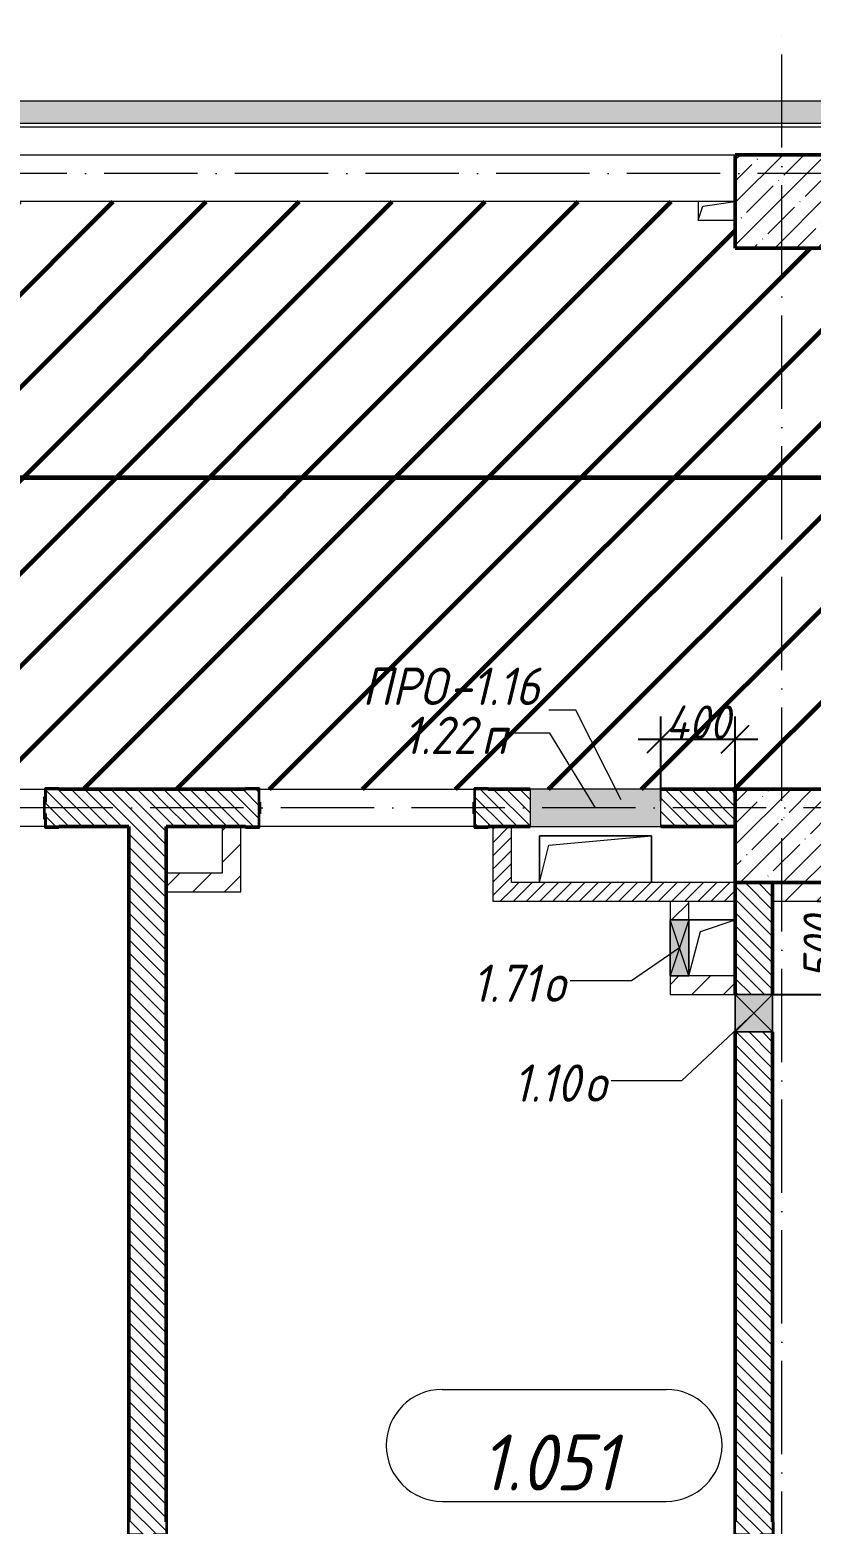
# Model space of a CAD drawing. Header units: millimetres. Extents: x -606178 to 312196, y -19338 to 632709.
# Drawn here: x -370261 to -366075, y 453938 to 461945 of the extents above; entities that cross this region are included whole.
import ezdxf

# ---------------------------------------------------------------- set-up
doc = ezdxf.new("R2010")
doc.units = ezdxf.units.MM
doc.linetypes.add('50_200_ШТРИХ_1Т_ш5_п1_п1_', pattern=[700, 500, -100, 0, -100])
for name, color, linetype, lineweight in [('6.4.1) Окр пт с инж. ПТ2.16', 3, 'Continuous', 60), ('A-____-____-DIMS', 7, 'Continuous', 9), ('A-DETL-GENF-OTLN', 7, 'Continuous', 9), ('A-FLOR-____-OTLN', 7, 'Continuous', 9), ('A-GENM-____-IDEN', 7, 'Continuous', 9), ('A-GENM-____-MCUT', 7, 'Continuous', 25), ('A-GENM-____-OTLN', 7, 'Continuous', 9), ('A-GENM-____-OTLN-1', 7, 'Continuous', 25), ('A-GLAZ-____-IDEN', 7, 'Continuous', 9), ('A-GLAZ-____-OTLN', 7, 'Continuous', 9), ('A-WALL-____-MCUT-2', 7, 'Continuous', 50), ('A-WALL-____-OTLN', 7, 'Continuous', 9), ('A-WALL-____-PATT-1', 7, 'Continuous', 9), ('A-WALL-FNSH-MCUT-1', 7, 'Continuous', 9), ('I-WALL-____-OTLN', 7, 'Continuous', 9), ('S-COLS-____-MCUT', 7, 'Continuous', 50), ('S-COLS-____-OTLN', 7, 'Continuous', 9), ('S-GRID-____-OTLN-1', 7, '50_200_ШТРИХ_1Т_ш5_п1_п1_', 9)]:
    doc.layers.add(name, color=color, linetype=linetype, lineweight=lineweight)
doc.layers.add('A-AREA-IDEN-1', color=7, linetype='Continuous', lineweight=9, true_color=0x000000)
doc.layers.add('A-GLAZ-____-OTLN-1', color=7, linetype='Continuous', lineweight=9, true_color=0xc0c0c0)
doc.styles.add('ISOCPEUR_I', font='isocpeui.ttf', dxfattribs={"width": 0.9, "height": 2.5})
doc.styles.add('ISOCPEUR_I_10', font='isocpeui.ttf', dxfattribs={"width": 0.9, "height": 180})
doc.styles.add('ISOCPEUR_I_9', font='isocpeui.ttf', dxfattribs={"width": 0.9, "height": 250})
doc.dimstyles.new('ISO-1_8_0_9К_СРЕДНИЙ_Кладочные_3', dxfattribs={"dimscale": 304.8, "dimtxt": 179.276612, "dimasz": 0.492126, "dimexe": 0.393701, "dimexo": 0, "dimgap": 0, "dimtad": 1, "dimdec": 3, "dimrnd": 0.001, "dimdsep": 46, "dimtxsty": 'ISOCPEUR_I_10', "dimblk1": 'OBLIQUE', "dimblk2": 'OBLIQUE', "dimsah": 1, "dimcen": 0.09, "dimdle": 0.393701, "dimazin": 0, "dimtfac": 1, "dimtdec": 4, "dimtix": 1, "dimtmove": 0, "dimatfit": 3, "dimfxl": 1, "dimtvp": 1, "dimtolj": 1, "dimtzin": 0, "dimarcsym": 2})
pattern_1 = [(135, (-425830.77, 451794.26), (-35.35534, -35.35534), [])]
pattern_2 = [(45, (-425830.77, 451794.26), (-35.35534, 35.35534), [])]
pattern_3 = [(45, (-425830.77, 451794.26), (-84.85281, 84.85281), [])]

# ---------------------------------------------------------------- blocks, each defined once
blk = doc.blocks.new('BSC_Колонна _Прямоугольная - 500х500-V61-АР1_План отверстий 1 этажа в осях 1-64_А-ГГ')
at = {"layer": 'S-COLS-____-OTLN'}
h = blk.add_hatch(dxfattribs=at)
h.set_pattern_fill('FP_93', color=256, style=0, pattern_type=2)
h.set_pattern_definition([(45, (-59600, -5831.04), (-114.04925, 114.04925), []), (45, (-59485.95, -5831.04), (-114.04925, 114.04925), [201.613, -40.323, 3.353, -36.97])])
h.paths.add_polyline_path([(-250, -250), (250, -250), (250, 250), (-250, 250)], flags=0)
at = {"layer": 'S-COLS-____-MCUT'}
for p, q in [((250, 250), (-250, 250)), ((-250, 250), (-250, -250)), ((250, -250), (250, 250)), ((-250, -250), (250, -250))]:
    blk.add_line(p, q, dxfattribs=at)
blk = doc.blocks.new('BSC_Колонна _Прямоугольная - 500х500-V126-АР1_План отверстий 1 этажа в осях 1-64_А-ГГ')
at = {"layer": 'S-COLS-____-OTLN'}
h = blk.add_hatch(dxfattribs=at)
h.set_pattern_fill('FP_159', color=256, style=0, pattern_type=2)
h.set_pattern_definition([(45, (-59600, -9231.04), (-114.04925, 114.04925), []), (45, (-59485.95, -9231.04), (-114.04925, 114.04925), [201.613, -40.323, 3.353, -36.97])])
h.paths.add_polyline_path([(-250, -250), (250, -250), (250, 250), (-250, 250)], flags=0)
at = {"layer": 'S-COLS-____-MCUT'}
for p, q in [((250, 250), (-250, 250)), ((-250, 250), (-250, -250)), ((250, -250), (250, 250)), ((-250, -250), (250, -250))]:
    blk.add_line(p, q, dxfattribs=at)
blk = doc.blocks.new('Фахверк_СКБ_Уголок - 200_4010-27904266-АР1_План отверстий 1 этажа в осях 1-64_А-ГГ')
at = {"layer": 'A-GENM-____-MCUT'}
for p, q in [((125, 156), (50, 156)), ((50, 156), (50, 150)), ((50, 150), (119, 150)), ((119, 150), (119, 81)), ((119, 81), (125, 81)), ((125, 81), (125, 156)), ((125, 19), (119, 19)), ((119, 19), (119, -50)), ((125, -56), (125, 19)), ((119, -50), (50, -50)), ((50, -50), (50, -56)), ((50, -56), (125, -56))]:
    blk.add_line(p, q, dxfattribs=at)
blk = doc.blocks.new('Фахверк_СКБ_Уголок - 200_3600-27915153-АР1_План отверстий 1 этажа в осях 1-64_А-ГГ')
at = {"layer": 'A-GENM-____-MCUT'}
for p, q in [((125, 156), (50, 156)), ((50, 156), (50, 150)), ((50, 150), (119, 150)), ((119, 150), (119, 81)), ((119, 81), (125, 81)), ((125, 81), (125, 156)), ((125, 19), (119, 19)), ((119, 19), (119, -50)), ((125, -56), (125, 19)), ((119, -50), (50, -50)), ((50, -50), (50, -56)), ((50, -56), (125, -56))]:
    blk.add_line(p, q, dxfattribs=at)
blk = doc.blocks.new('154_Стойка_СКБ_Уголок - СМ-2230_200-28216496-АР1_План отверстий 1 этажа в осях 1-64_А-ГГ')
at = {"layer": 'A-GENM-____-MCUT'}
for p, q in [((125, 156), (125, 81)), ((200, 156), (125, 156)), ((125, 81), (131, 81)), ((131, 81), (131, 150)), ((131, 150), (200, 150)), ((200, 150), (200, 156)), ((131, 19), (125, 19)), ((125, 19), (125, -56)), ((131, -50), (131, 19)), ((125, -56), (200, -56)), ((200, -50), (131, -50)), ((200, -56), (200, -50))]:
    blk.add_line(p, q, dxfattribs=at)
blk = doc.blocks.new('154_Стойка_СКБ_Уголок - СМ-2530_200-28213945-АР1_План отверстий 1 этажа в осях 1-64_А-ГГ')
at = {"layer": 'A-GENM-____-MCUT'}
for p, q in [((125, 156), (125, 81)), ((200, 156), (125, 156)), ((125, 81), (131, 81)), ((131, 81), (131, 150)), ((131, 150), (200, 150)), ((200, 150), (200, 156)), ((131, 19), (125, 19)), ((125, 19), (125, -56)), ((131, -50), (131, 19)), ((125, -56), (200, -56)), ((200, -50), (131, -50)), ((200, -56), (200, -50))]:
    blk.add_line(p, q, dxfattribs=at)
blk = doc.blocks.new('Стойка_Влож_Полоса боковая - Полоса-28213942-АР1_План отверстий 1 этажа в осях 1-64_А-ГГ')
at = {"layer": 'A-GENM-____-OTLN'}
for p, q in [((-5, 60), (0, 60)), ((-5, -60), (-5, 60)), ((0, 31), (0, -31)), ((0, -60), (-5, -60))]:
    blk.add_line(p, q, dxfattribs=at)
blk = doc.blocks.new('AR_Отверстие Ниша - Лючок-32404512-АР1_План отверстий 1 этажа в осях 1-64_А-ГГ')
at = {"layer": 'A-GLAZ-____-OTLN'}
blk.add_hatch(color=256, dxfattribs=at).paths.add_polyline_path([(288.6, 100), (-350, 100), (-350, -100), (350, -100), (350, 100)], flags=0)
for p, q in [((350, 100), (-350, 100)), ((-350, 100), (-350, -100)), ((350, -100), (350, 100)), ((-350, -100), (350, -100))]:
    blk.add_line(p, q, dxfattribs=at)
blk = doc.blocks.new('AR_Отверстие прямоугольное _в плите_ - AR_Отверстие прямоугольное _в плите_-30459255-АР1_План отверстий 1 этажа в осях 1-64_А-ГГ')
at = {"layer": 'A-GENM-____-OTLN'}
for p, q in [((300, 125), (-300, 125)), ((-300, 125), (-300, -125)), ((-250, 75), (300, 125)), ((300, -125), (300, 125)), ((-300, -125), (-250, 75))]:
    blk.add_line(p, q, dxfattribs=at)
blk = doc.blocks.new('AR_Отверстие прямоугольное _в плите_ - AR_Отверстие прямоугольное _в плите_-V178-АР1_План отверстий 1 этажа в осях 1-64_А-ГГ')
at = {"layer": 'A-GENM-____-OTLN'}
for p, q in [((-100, 50), (-100, -50)), ((-100, -50), (-75, 25)), ((-75, 25), (100, 50)), ((-100, -50), (100, -50))]:
    blk.add_line(p, q, dxfattribs=at)
blk = doc.blocks.new('AR_Отверстие прямоугольное _в плите_ - AR_Отверстие прямоугольное _в плите_-30552590-АР1_План отверстий 1 этажа в осях 1-64_А-ГГ')
at = {"layer": 'A-GENM-____-OTLN'}
for p, q in [((125, 150), (-125, 150)), ((-125, -150), (-62.5, 87.5)), ((-62.5, 87.5), (125, 150))]:
    blk.add_line(p, q, dxfattribs=at)
blk = doc.blocks.new('Отлив_СКБ - Отлив витража_120_НВФ-31885513-АР1_План отверстий 1 этажа в осях 1-64_А-ГГ')
at = {"layer": 'A-GLAZ-____-OTLN-1'}
for points in [[(7800, 2), (7800, 120), (0, 120), (0, 2), (7646.3, 2)], [(7800, 0), (7800, 2), (0, 2), (0, 0), (7646.3, 0)]]:
    blk.add_hatch(color=256, dxfattribs=at).paths.add_polyline_path(points, flags=0)
at = {"layer": 'A-GLAZ-____-OTLN'}
for p, q in [((0, 83), (0, 120)), ((7800, 120), (0, 120)), ((7800, 120), (7800, 83)), ((0, 2), (7800, 2)), ((7800, 0), (0, 0))]:
    blk.add_line(p, q, dxfattribs=at)
blk = doc.blocks.new('AR_Отверстие прямоугольное _в стене__БезПР - AR_Отверстие прямоугольное _в стене__БезПР-36428014-АР1_План отверстий 1 этажа в осях 1-64_А-ГГ')
at = {"layer": 'A-GLAZ-____-OTLN'}
blk.add_hatch(color=256, dxfattribs=at).paths.add_polyline_path([(100, 100), (-100, 100), (-100, -100), (100, -100)], flags=0)
at = {"layer": 'A-DETL-GENF-OTLN'}
for p, q in [((-100, -100), (-100, 100)), ((-100, 100), (100, 100)), ((100, 100), (-100, -100)), ((-100, 100), (100, -100)), ((100, 100), (-100, 100)), ((-100, 100), (-100, -100)), ((100, 100), (100, -100)), ((100, -100), (100, 100)), ((100, -100), (-100, -100)), ((-100, -100), (100, -100))]:
    blk.add_line(p, q, dxfattribs=at)
blk = doc.blocks.new('AR_Отверстие прямоугольное _в стене__БезПР - AR_Отверстие прямоугольное _в стене__БезПР-36428966-АР1_План отверстий 1 этажа в осях 1-64_А-ГГ')
at = {"layer": 'A-GLAZ-____-OTLN'}
blk.add_hatch(color=256, dxfattribs=at).paths.add_polyline_path([(150, 50), (-150, 50), (-150, -50), (150, -50)], flags=0)
at = {"layer": 'A-DETL-GENF-OTLN'}
for p, q in [((-150, -50), (-150, 50)), ((-150, 50), (150, 50)), ((150, 50), (-150, -50)), ((-150, 50), (150, -50)), ((150, 50), (-150, 50)), ((-150, 50), (-150, -50)), ((150, 50), (150, -50)), ((150, -50), (150, 50)), ((150, -50), (-150, -50)), ((-150, -50), (150, -50))]:
    blk.add_line(p, q, dxfattribs=at)
at = {"layer": 'A-GLAZ-____-OTLN'}
blk.add_line((150, 50), (-150, 50), dxfattribs=at)
blk = doc.blocks.new('_Oblique')
at = {"color": 0, "linetype": 'ByBlock', "lineweight": -2}
blk.add_line((-0.5, -0.5), (0.5, 0.5), dxfattribs=at)
blk = doc.blocks.new('*D4198')
at = {"layer": 'A-____-____-DIMS', "color": 0, "lineweight": -2, "transparency": 16777216}
for p, q in [((-366880.8, 457809.9), (-366880.8, 458264.7)), ((-366480.8, 457875.3), (-366480.8, 458264.7)), ((-367000.8, 458144.7), (-366360.8, 458144.7))]:
    blk.add_line(p, q, dxfattribs=at)
at = {"layer": 'Defpoints', "color": 0, "transparency": 16777216}
for p in [(-366480.8, 458144.7), (-366480.8, 457875.3), (-366880.8, 457809.9)]:
    blk.add_point(p, dxfattribs=at)
at = {"layer": 'A-____-____-DIMS', "color": 0, "lineweight": -2, "transparency": 16777216, "xscale": 150, "yscale": 150, "zscale": 150, "rotation": 180}
blk.add_blockref('_Oblique', (-366880.8, 458144.7), dxfattribs=at)
at = {"layer": 'A-____-____-DIMS', "color": 0, "lineweight": -2, "transparency": 16777216, "xscale": 150, "yscale": 150, "zscale": 150}
blk.add_blockref('_Oblique', (-366480.8, 458144.7), dxfattribs=at)
at = {"layer": 'A-____-____-DIMS', "color": 0, "transparency": 16777216, "insert": (-366680.8, 458234.7), "char_height": 180, "width": 426.127, "attachment_point": 5, "style": 'ISOCPEUR_I_10'}
blk.add_mtext('\\A1;400', dxfattribs=at)
blk = doc.blocks.new('*D4294')
at = {"layer": 'A-____-____-DIMS', "color": 0, "lineweight": -2, "transparency": 16777216}
for p, q in [((-365935.7, 456655.3), (-365935.7, 457395.3)), ((-366041.8, 457275.3), (-365815.7, 457275.3)), ((-366280.8, 456775.3), (-365815.7, 456775.3))]:
    blk.add_line(p, q, dxfattribs=at)
at = {"layer": 'Defpoints', "color": 0, "transparency": 16777216}
for p in [(-366041.8, 457275.3), (-365935.7, 457275.3), (-366280.8, 456775.3)]:
    blk.add_point(p, dxfattribs=at)
at = {"layer": 'A-____-____-DIMS', "color": 0, "lineweight": -2, "transparency": 16777216, "xscale": 150, "yscale": 150, "zscale": 150}
for p, rotation in [((-365935.7, 457275.3), 90), ((-365935.7, 456775.3), 270)]:
    blk.add_blockref('_Oblique', p, dxfattribs=dict(at, rotation=rotation))
at = {"layer": 'A-____-____-DIMS', "color": 0, "transparency": 16777216, "insert": (-366025.7, 457025.3), "char_height": 180, "width": 409.578, "attachment_point": 5, "rotation": 90, "style": 'ISOCPEUR_I_10'}
blk.add_mtext('\\A1;500', dxfattribs=at)
blk = doc.blocks.new('AAR_СКБ_Марка_помещения_1_5 ммп - Номер _ Площадь-27962135-АИ_План этажа_Стены_1')
at = {"layer": 'A-AREA-IDEN-1'}
for p, q in [((-2.987, 3), (3.013, 3)), ((-2.987, 0), (3.013, 0))]:
    blk.add_line(p, q, dxfattribs=at)
for centre, start, end in [((-2.987, 1.5), 90, 270), ((3.013, 1.5), 270, 90)]:
    blk.add_arc(centre, 1.5, start, end, dxfattribs=at)

msp = doc.modelspace()

# ---------------------------------------------------------------- hatches: boundary and pattern name
at = {"layer": '6.4.1) Окр пт с инж. ПТ2.16'}
h = msp.add_hatch(dxfattribs=at)
h.set_pattern_fill('ANSI31', color=256, scale=111)
h.paths.add_polyline_path([(-353980.7712, 460775.3011), (-354480.7712, 460775.3011), (-354480.7712, 461025.3011), (-356280.7712, 461025.3011), (-356280.7712, 460775.3011), (-356980.7712, 460775.3011), (-357480.7712, 460775.3011), (-357480.7712, 460925.3011), (-357680.7712, 460925.3011), (-357680.7712, 461025.3011), (-357755.7712, 461025.3011), (-357755.7712, 461019.3011), (-357830.7712, 461019.3011), (-359630.7712, 461025.3011), (-359630.7712, 461019.3011), (-359705.7712, 461019.3011), (-360755.7712, 461025.3011), (-360755.7712, 461019.3011), (-360830.7712, 461019.3011), (-360830.7712, 461025.3011), (-362630.7712, 461025.3011), (-362630.7712, 461019.3011), (-362705.7712, 461019.3011), (-362780.7712, 461020.9375), (-362780.7712, 460925.3011), (-362980.7712, 460925.3011), (-362980.7712, 460775.3011), (-363480.7712, 460775.3011), (-363480.7712, 460925.3011), (-363680.7712, 460925.3011), (-363680.7712, 461025.3011), (-363755.7712, 461025.3011), (-363755.7712, 461019.3011), (-363830.7712, 461019.3011), (-363830.7712, 461025.3011), (-365980.7712, 461025.3011), (-365980.7712, 460775.3011), (-366480.7712, 460775.3011), (-366480.7712, 460925.3011), (-366680.7712, 460925.3011), (-366680.7712, 461025.3011), (-371630.7712, 461025.3011), (-371630.7712, 461019.3011), (-371705.7712, 461019.3011), (-371780.7712, 461020.9375), (-371780.7712, 460925.3011), (-371980.7712, 460925.3011), (-371980.7712, 460775.3011), (-372480.7712, 460775.3011), (-372480.7712, 460925.3011), (-372680.7712, 460925.3011), (-372680.7712, 461025.3011), (-372755.7712, 461025.3011), (-372755.7712, 461019.3011), (-372830.7712, 461019.3011), (-372830.7712, 461025.3011), (-374630.7712, 461025.3011), (-374630.7712, 461019.3011), (-374705.7712, 461019.3011), (-374980.7712, 461025.3011), (-374980.7712, 460775.3011), (-375480.7712, 460775.3011), (-375480.7712, 460925.3011), (-375680.7712, 460925.3011), (-375680.7712, 461025.3011), (-375755.7712, 461025.3011), (-375755.7712, 461019.3011), (-375830.7712, 461019.3011), (-375830.7712, 461025.3011), (-377630.7712, 461025.3011), (-377630.7712, 461019.3011), (-377705.7712, 461019.3011), (-378755.7712, 461025.3011), (-378755.7712, 461019.3011), (-378830.7712, 461019.3011), (-380630.7712, 461025.3011), (-380630.7712, 461019.3011), (-380705.7712, 461019.3011), (-380780.7712, 461020.9375), (-380780.7712, 460925.3011), (-380980.7712, 460925.3011), (-380980.7712, 460775.3011), (-380980.7712, 460225.3011), (-380980.7712, 459725.3011), (-380980.7712, 458575.3011), (-380980.7712, 457875.3011), (-380680.7712, 457875.3011), (-380280.7712, 457875.3011), (-380055.7712, 457875.3011), (-380055.7712, 457881.3011), (-379980.7712, 457881.3011), (-379950.7712, 457875.3011), (-379980.7712, 457875.3011), (-379980.7712, 457835.3011), (-379975.7712, 457835.3011), (-379975.7712, 457715.3011), (-379980.119, 457675.3011), (-379080.7712, 457675.3011), (-379080.7712, 457715.3011), (-379085.7712, 457715.3011), (-379085.7712, 457835.3011), (-379080.7712, 457881.3011), (-379005.7712, 457881.3011), (-377155.7712, 457875.3011), (-377155.7712, 457881.3011), (-377080.7712, 457881.3011), (-377050.7712, 457875.3011), (-377080.7712, 457875.3011), (-377080.7712, 457835.3011), (-377075.7712, 457835.3011), (-377075.7712, 457715.3011), (-377080.119, 457675.3011), (-376180.7712, 457675.3011), (-376180.7712, 457715.3011), (-376185.7712, 457715.3011), (-376185.7712, 457835.3011), (-376180.7712, 457881.3011), (-376105.7712, 457881.3011), (-375480.7712, 457875.3011), (-374980.7712, 457875.3011), (-373980.7712, 457875.3011), (-373480.7712, 457875.3011), (-372480.7712, 457875.3011), (-371955.7712, 457875.3011), (-371955.7712, 457881.3011), (-371880.7712, 457881.3011), (-371880.7712, 457875.3011), (-370180.7712, 457875.3011), (-370180.7712, 457881.3011), (-370105.7712, 457881.3011), (-369105.7712, 457875.3011), (-369105.7712, 457881.3011), (-369030.7712, 457881.3011), (-369030.7712, 457875.3011), (-367880.7712, 457875.3011), (-367880.7712, 457881.3011), (-367805.7712, 457881.3011), (-367580.7712, 457875.3011), (-366880.7712, 457875.3011), (-366480.7712, 457875.3011), (-365980.7712, 457875.3011), (-365605.7712, 457875.3011), (-365605.7712, 457881.3011), (-365530.7712, 457881.3011), (-365530.7712, 457875.3011), (-364380.7712, 457875.3011), (-364380.7712, 457881.3011), (-364305.7712, 457881.3011), (-363480.7712, 457875.3011), (-362980.7712, 457875.3011), (-362655.7712, 457875.3011), (-362655.7712, 457881.3011), (-362580.7712, 457881.3011), (-362580.7712, 457875.3011), (-362180.7712, 457875.3011), (-361330.7712, 457875.3011), (-360880.7712, 457875.3011), (-360880.7712, 457881.3011), (-360805.7712, 457881.3011), (-360205.7712, 457875.3011), (-360205.7712, 457881.3011), (-360130.7712, 457881.3011), (-360130.7712, 457835.3011), (-360125.7712, 457835.3011), (-360125.7712, 457715.3011), (-360130.119, 457675.3011), (-359230.7712, 457675.3011), (-359230.7712, 457715.3011), (-359235.7712, 457715.3011), (-359235.7712, 457835.3011), (-359230.7712, 457881.3011), (-359155.7712, 457881.3011), (-358105.7712, 457875.3011), (-357555.7712, 457875.3011), (-357480.7712, 457875.3011), (-356980.7712, 457875.3011), (-356855.7712, 457875.3011), (-356855.7712, 457881.3011), (-356780.7712, 457881.3011), (-356780.7712, 457806.3011), (-356780.7712, 457744.3011), (-356780.7712, 457675.3011), (-355880.7712, 457675.3011), (-355880.7712, 457715.3011), (-355885.7712, 457715.3011), (-355885.7712, 457835.3011), (-355880.7712, 457881.3011), (-355805.7712, 457881.3011), (-354480.7712, 457875.3011), (-353980.7712, 457875.3011)])
at = {"layer": 'A-WALL-____-PATT-1'}
h = msp.add_hatch(dxfattribs=at)
h.set_pattern_fill('FP_6', color=256, style=0, pattern_type=2)
h.set_pattern_definition(pattern_1)
h.paths.add_polyline_path([(-369530.7712, 457675.3011), (-369530.7712, 457875.3011), (-370174.7712, 457875.3011), (-370174.7712, 457806.3011), (-370180.7712, 457806.3011), (-370180.7712, 457744.3011), (-370174.7712, 457744.3011), (-370174.7712, 457675.3011), (-369730.7712, 457675.3011)], flags=0)
h.paths.add_polyline_path([(-371980.7712, 457675.3011), (-371886.7712, 457675.3011), (-371886.7712, 457744.3011), (-371880.7712, 457744.3011), (-371880.7712, 457806.3011), (-371886.7712, 457806.3011), (-371886.7712, 457875.3011), (-371980.7712, 457875.3011), (-371980.7712, 457769.3011)], flags=0)
h = msp.add_hatch(dxfattribs=at)
h.set_pattern_fill('FP_6', color=256, style=0, pattern_type=2)
h.set_pattern_definition(pattern_1)
h.paths.add_polyline_path([(-366480.7712, 457675.3011), (-366480.7712, 457875.3011), (-366880.7712, 457875.3011), (-366880.7712, 457675.3011)], flags=0)
h.paths.add_polyline_path([(-367805.7712, 457675.3011), (-367580.7712, 457675.3011), (-367580.7712, 457875.3011), (-367874.7712, 457874.444), (-367874.7712, 457806.3011), (-367880.7712, 457806.3011), (-367880.7712, 457744.3011), (-367874.7712, 457744.3011), (-367874.7712, 457675.3011)], flags=0)
h.paths.add_polyline_path([(-369530.7712, 457675.3011), (-369036.7712, 457675.3011), (-369036.7712, 457744.3011), (-369030.7712, 457744.3011), (-369030.7712, 457806.3011), (-369036.7712, 457806.3011), (-369036.7712, 457875.3011), (-369530.7712, 457875.3011)], flags=0)
h = msp.add_hatch(dxfattribs=at)
h.set_pattern_fill('FP_6', color=256, style=0, pattern_type=2)
h.set_pattern_definition(pattern_1)
h.paths.add_polyline_path([(-369530.7712, 450125.3011), (-369530.7712, 453875.3011), (-369599.7712, 453875.3011), (-369599.7712, 453881.3011), (-369530.7712, 453881.3011), (-369530.7712, 457675.3011), (-369730.7712, 457675.3011), (-369730.7712, 453881.3011), (-369661.7712, 453881.3011), (-369661.7712, 453875.3011), (-369730.7712, 453875.3011), (-369730.7712, 450125.3011)], flags=0)
h = msp.add_hatch(dxfattribs=at)
h.set_pattern_fill('FP_4', color=256, style=0, pattern_type=2)
h.set_pattern_definition(pattern_3)
h.paths.add_polyline_path([(-369130.7712, 457425.3011), (-369130.7712, 457675.3011), (-369230.7712, 457675.3011), (-369230.7712, 457425.3011)], flags=0)
h = msp.add_hatch(dxfattribs=at)
h.set_pattern_fill('FP_5', color=256, style=0, pattern_type=2)
h.set_pattern_definition(pattern_2)
h.paths.add_polyline_path([(-367680.7712, 457275.3011), (-367680.7712, 457675.3011), (-367780.7712, 457675.3011), (-367780.7712, 457275.3011)], flags=0)
h = msp.add_hatch(dxfattribs=at)
h.set_pattern_fill('FP_4', color=256, style=0, pattern_type=2)
h.set_pattern_definition(pattern_3)
h.paths.add_polyline_path([(-369530.7712, 457325.3011), (-369130.7712, 457325.3011), (-369130.7712, 457425.3011), (-369530.7712, 457425.3011)], flags=0)
h = msp.add_hatch(dxfattribs=at)
h.set_pattern_fill('FP_5', color=256, style=0, pattern_type=2)
h.set_pattern_definition(pattern_2)
h.paths.add_polyline_path([(-367680.7712, 457275.3011), (-366480.7712, 457275.3011), (-366480.7712, 457375.3011), (-367680.7712, 457375.3011)], flags=0)
h = msp.add_hatch(dxfattribs=at)
h.set_pattern_fill('FP_6', color=256, style=0, pattern_type=2)
h.set_pattern_definition(pattern_1)
h.paths.add_polyline_path([(-366480.7712, 450375.3011), (-366280.7712, 450375.3011), (-366280.7712, 453875.3011), (-366349.7712, 453875.3011), (-366349.7712, 453881.3011), (-366280.7712, 453881.3011), (-366280.7712, 456575.3011), (-366480.7712, 456575.3011), (-366480.7712, 453881.3011), (-366411.7712, 453881.3011), (-366411.7712, 453875.3011), (-366480.7712, 453875.3011), (-366480.7712, 450808.7571)], flags=0)
h.paths.add_polyline_path([(-366480.7712, 456775.3011), (-366280.7712, 456775.3011), (-366280.7712, 457375.3011), (-366480.7712, 457375.3011)], flags=0)
h = msp.add_hatch(dxfattribs=at)
h.set_pattern_fill('FP_4', color=256, style=0, pattern_type=2)
h.set_pattern_definition(pattern_3)
h.paths.add_polyline_path([(-366280.7712, 457275.3011), (-365980.7712, 457275.3011), (-365980.7712, 457375.3011), (-366280.7712, 457375.3011)], flags=0)
h.paths.add_polyline_path([(-365630.7712, 457275.3011), (-365630.7712, 457375.3011), (-365730.7712, 457375.3011), (-365730.7712, 457275.3011)], flags=0)
h = msp.add_hatch(dxfattribs=at)
h.set_pattern_fill('FP_4', color=256, style=0, pattern_type=2)
h.set_pattern_definition(pattern_3)
h.paths.add_polyline_path([(-366730.7712, 456775.3011), (-366730.7712, 456875.3011), (-366830.7712, 456875.3011), (-366830.7712, 456775.3011)], flags=0)
h.paths.add_polyline_path([(-366805.7712, 457175.3011), (-366730.7712, 457175.3011), (-366730.7712, 457275.3011), (-366830.7712, 457275.3011), (-366830.7712, 457175.3011)], flags=0)
h = msp.add_hatch(dxfattribs=at)
h.set_pattern_fill('FP_4', color=256, style=0, pattern_type=2)
h.set_pattern_definition(pattern_3)
h.paths.add_polyline_path([(-366480.7712, 456775.3011), (-366480.7712, 456875.3011), (-366730.7712, 456875.3011), (-366730.7712, 456775.3011)], flags=0)

# ---------------------------------------------------------------- linework, layer by layer
at = {"layer": '6.4.1) Окр пт с инж. ПТ2.16', "color": 1}
msp.add_lwpolyline([(-340001.2234, 457875.3011), (-340001.2234, 459544.4619), (-423566.7138, 459544.4619), (-423566.7138, 457875.3011)], dxfattribs=at)
at = {"layer": 'A-FLOR-____-OTLN'}
for p, q in [((-367530.7712, 457625.3011), (-366930.7712, 457625.3011)), ((-367530.7712, 457375.3011), (-367530.7712, 457625.3011)), ((-366930.7712, 457625.3011), (-366930.7712, 457375.3011)), ((-366730.7712, 457175.3011), (-366480.7712, 457175.3011))]:
    msp.add_line(p, q, dxfattribs=at)
at = {"layer": 'A-GENM-____-IDEN'}
for p, q in [((-367336.3433, 458299.8511), (-367479.3394, 458299.8511)), ((-367091.7563, 457818.1562), (-367336.3433, 458299.8511))]:
    msp.add_line(p, q, dxfattribs=at)
at = {"layer": 'A-GLAZ-____-IDEN'}
for p, q in [((-367474.103, 458176.8011), (-367699.8919, 458176.8011)), ((-367230.7712, 457775.3011), (-367474.103, 458176.8011)), ((-366780.7712, 457025.3011), (-367036.6852, 456848.5275)), ((-367036.6852, 456848.5275), (-367366.3333, 456848.5275)), ((-366380.7712, 456675.3011), (-366768.6139, 456313.3431)), ((-366768.6139, 456313.3431), (-367145.7807, 456313.3431))]:
    msp.add_line(p, q, dxfattribs=at)
at = {"layer": 'A-WALL-____-MCUT-2'}
for p, q in [((-369105.7712, 457875.3011), (-370105.7712, 457875.3011)), ((-367580.7712, 457875.3011), (-367805.7712, 457875.3011)), ((-366480.7712, 457875.3011), (-366880.7712, 457875.3011)), ((-369030.7712, 457744.3011), (-369030.7712, 457806.3011)), ((-367880.7712, 457806.3011), (-367880.7712, 457744.3011)), ((-370105.7712, 457675.3011), (-369730.7712, 457675.3011)), ((-369730.7712, 457675.3011), (-369730.7712, 453950.3011)), ((-369530.7712, 453950.3011), (-369530.7712, 457675.3011)), ((-369530.7712, 457675.3011), (-369105.7712, 457675.3011)), ((-367805.7712, 457675.3011), (-367580.7712, 457675.3011)), ((-366880.7712, 457675.3011), (-366480.7712, 457675.3011)), ((-366480.7712, 457375.3011), (-366480.7712, 456775.3011)), ((-366280.7712, 456775.3011), (-366280.7712, 457375.3011)), ((-366480.7712, 456575.3011), (-366480.7712, 453950.3011)), ((-366280.7712, 453950.3011), (-366280.7712, 456575.3011))]:
    msp.add_line(p, q, dxfattribs=at)
at = {"layer": 'A-WALL-____-OTLN'}
for p, q in [((-371630.7712, 461425.3011), (-363830.7712, 461425.3011)), ((-371630.7712, 461275.3011), (-366480.7712, 461275.3011)), ((-366480.7712, 461025.3011), (-371630.7712, 461025.3011))]:
    msp.add_line(p, q, dxfattribs=at)
at = {"layer": 'A-WALL-FNSH-MCUT-1'}
for p, q in [((-369230.7712, 457675.3011), (-369230.7712, 457425.3011)), ((-369130.7712, 457325.3011), (-369130.7712, 457675.3011)), ((-367780.7712, 457675.3011), (-367780.7712, 457275.3011)), ((-367680.7712, 457375.3011), (-367680.7712, 457675.3011)), ((-369230.7712, 457425.3011), (-369530.7712, 457425.3011)), ((-366480.7712, 457375.3011), (-367680.7712, 457375.3011)), ((-369530.7712, 457325.3011), (-369130.7712, 457325.3011)), ((-367780.7712, 457275.3011), (-366480.7712, 457275.3011)), ((-366830.7712, 457275.3011), (-366830.7712, 457175.3011)), ((-366730.7712, 457175.3011), (-366730.7712, 457275.3011)), ((-366280.7712, 457275.3011), (-365980.7712, 457275.3011)), ((-366830.7712, 456875.3011), (-366830.7712, 456775.3011)), ((-366480.7712, 456875.3011), (-366730.7712, 456875.3011)), ((-366830.7712, 456775.3011), (-366480.7712, 456775.3011))]:
    msp.add_line(p, q, dxfattribs=at)
at = {"layer": 'I-WALL-____-OTLN'}
for p, q in [((-371880.7712, 457875.3011), (-370180.7712, 457875.3011)), ((-369030.7712, 457875.3011), (-367880.7712, 457875.3011)), ((-370180.7712, 457675.3011), (-371880.7712, 457675.3011)), ((-367880.7712, 457675.3011), (-369030.7712, 457675.3011))]:
    msp.add_line(p, q, dxfattribs=at)
at = {"layer": 'S-GRID-____-OTLN-1'}
for p, q in [((-366230.7712, 447311.6528), (-366230.7712, 461944.7985)), ((-321756.3646, 461175.3011), (-430287.1336, 461175.3011)), ((-335511.9839, 457775.3011), (-430499.5414, 457775.3011))]:
    msp.add_line(p, q, dxfattribs=at)

# ---------------------------------------------------------------- block references
at = {"layer": 'A-AREA-IDEN-1', "xscale": 199.9999999999999, "yscale": 199.9999999999999, "zscale": 199.9999999999999}
msp.add_blockref('AAR_СКБ_Марка_помещения_1_5 ммп - Номер _ Площадь-27962135-АИ_План этажа_Стены_1', (-367454.1786, 454059.6278), dxfattribs=at)
at = {"layer": 'A-GENM-____-OTLN'}
for name, p in [('AR_Отверстие прямоугольное _в плите_ - AR_Отверстие прямоугольное _в плите_-V178-АР1_План отверстий 1 этажа в осях 1-64_А-ГГ', (-366580.7712, 460975.3011)), ('Стойка_Влож_Полоса боковая - Полоса-28213942-АР1_План отверстий 1 этажа в осях 1-64_А-ГГ', (-370180.7712, 457775.3011)), ('AR_Отверстие прямоугольное _в плите_ - AR_Отверстие прямоугольное _в плите_-30459255-АР1_План отверстий 1 этажа в осях 1-64_А-ГГ', (-367230.7712, 457500.3011)), ('AR_Отверстие прямоугольное _в плите_ - AR_Отверстие прямоугольное _в плите_-30552590-АР1_План отверстий 1 этажа в осях 1-64_А-ГГ', (-366605.7712, 457025.3011))]:
    msp.add_blockref(name, p, dxfattribs=at)
at = {"layer": 'A-GENM-____-OTLN-1'}
for name, p in [('154_Стойка_СКБ_Уголок - СМ-2530_200-28213945-АР1_План отверстий 1 этажа в осях 1-64_А-ГГ', (-370305.7712, 457725.3011)), ('154_Стойка_СКБ_Уголок - СМ-2230_200-28216496-АР1_План отверстий 1 этажа в осях 1-64_А-ГГ', (-368005.7712, 457725.3011))]:
    msp.add_blockref(name, p, dxfattribs=at)
for name, p, rotation in [('154_Стойка_СКБ_Уголок - СМ-2230_200-28216496-АР1_План отверстий 1 этажа в осях 1-64_А-ГГ', (-368905.7712, 457825.3011), 180), ('Фахверк_СКБ_Уголок - 200_4010-27904266-АР1_План отверстий 1 этажа в осях 1-64_А-ГГ', (-369680.7712, 454000.3011), 269.9999999999999), ('Фахверк_СКБ_Уголок - 200_3600-27915153-АР1_План отверстий 1 этажа в осях 1-64_А-ГГ', (-366430.7712, 454000.3011), 269.9999999999999)]:
    msp.add_blockref(name, p, dxfattribs=dict(at, rotation=rotation))
at = {"layer": 'A-GLAZ-____-OTLN'}
msp.add_blockref('Отлив_СКБ - Отлив витража_120_НВФ-31885513-АР1_План отверстий 1 этажа в осях 1-64_А-ГГ', (-371630.7712, 461442.3011), dxfattribs=at)
for name, p, rotation in [('AR_Отверстие Ниша - Лючок-32404512-АР1_План отверстий 1 этажа в осях 1-64_А-ГГ', (-367230.7712, 457775.3011), 180), ('AR_Отверстие прямоугольное _в стене__БезПР - AR_Отверстие прямоугольное _в стене__БезПР-36428966-АР1_План отверстий 1 этажа в осях 1-64_А-ГГ', (-366780.7712, 457025.3011), 270), ('AR_Отверстие прямоугольное _в стене__БезПР - AR_Отверстие прямоугольное _в стене__БезПР-36428014-АР1_План отверстий 1 этажа в осях 1-64_А-ГГ', (-366380.7712, 456675.3011), 269.9999999999999)]:
    msp.add_blockref(name, p, dxfattribs=dict(at, rotation=rotation))
at = {"layer": 'S-COLS-____-OTLN'}
for name, p in [('BSC_Колонна _Прямоугольная - 500х500-V126-АР1_План отверстий 1 этажа в осях 1-64_А-ГГ', (-366230.7712, 461025.3011)), ('BSC_Колонна _Прямоугольная - 500х500-V61-АР1_План отверстий 1 этажа в осях 1-64_А-ГГ', (-366230.7712, 457625.3011))]:
    msp.add_blockref(name, p, dxfattribs=at)

# ---------------------------------------------------------------- texts
at = {"layer": 'A-AREA-IDEN-1', "insert": (-367479.6076, 454117.9577), "char_height": 300, "width": 846, "attachment_point": 8, "line_spacing_factor": 1.139951, "style": 'ISOCPEUR_I'}
msp.add_mtext('\\pxqc,t8.46667,16.93333,25.4,33.86667,42.33333,50.8,59.26667,67.73333,76.2,84.66667,93.13333,101.6,110.06667,118.53333,127,135.46667,143.93333,152.4,160.86667,169.33333,177.8,186.26667,194.73333,203.2,211.66667,220.13333,228.6,237.06667,245.53333,254,262.46667,270.93333;{1.051}', dxfattribs=at)
at = {"layer": 'A-GENM-____-IDEN', "char_height": 200, "attachment_point": 1, "style": 'ISOCPEUR_I_9'}
for s, insert, width in [('ПРО', (-368479.896, 458526.9673), 562.784625), ('-1.16', (-368015.5523, 458526.9673), 620.506125)]:
    msp.add_mtext(s, dxfattribs=dict(at, insert=insert, width=width))
at = {"layer": 'A-GLAZ-____-IDEN', "char_height": 200, "attachment_point": 1, "style": 'ISOCPEUR_I_9'}
for s, insert, width in [('1.22', (-368259.3435, 458264.4157), 505.063125), ('\\fISOCPEUR|b0|i1|c204|p34|;\\W.9;п', (-367842.6247, 458264.4157), 158.734125), ('1.71', (-367890.6919, 456936.1421), 461.772), ('\\fISOCPEUR|b0|i1|c204|p34|;\\W.9;о', (-367509.6919, 456936.1421), 158.734125), ('1.10', (-367670.1394, 456400.9577), 461.772), ('\\fISOCPEUR|b0|i1|c204|p34|;\\W.9;о', (-367289.1394, 456400.9577), 158.734125)]:
    msp.add_mtext(s, dxfattribs=dict(at, insert=insert, width=width))

# ---------------------------------------------------------------- dimensions: what is measured, and where the dimension line sits
at = {"layer": 'A-____-____-DIMS'}
dim = msp.add_linear_dim(base=(-366480.7712, 458144.7359), p1=(-366880.7712, 457809.8634), p2=(-366480.7712, 457875.3011), dimstyle='ISO-1_8_0_9К_СРЕДНИЙ_Кладочные_3', override={"dimpost": '<>', "dimfxl": 405.317271}, dxfattribs=at)
dim.commit()
dim.dimension.update_dxf_attribs({"geometry": '*D4198', "text_midpoint": (-366680.7712, 458234.7359)})
dim = msp.add_linear_dim(base=(-365935.748, 457275.3011), p1=(-366280.7712, 456775.3011), p2=(-366041.814, 457275.3011), angle=90, dimstyle='ISO-1_8_0_9К_СРЕДНИЙ_Кладочные_3', override={"dimpost": '<>', "dimfxl": 554.166524}, dxfattribs=at)
dim.commit()
dim.dimension.update_dxf_attribs({"geometry": '*D4294', "text_midpoint": (-366025.748, 457025.3011)})

doc.saveas('drawing.dxf')
